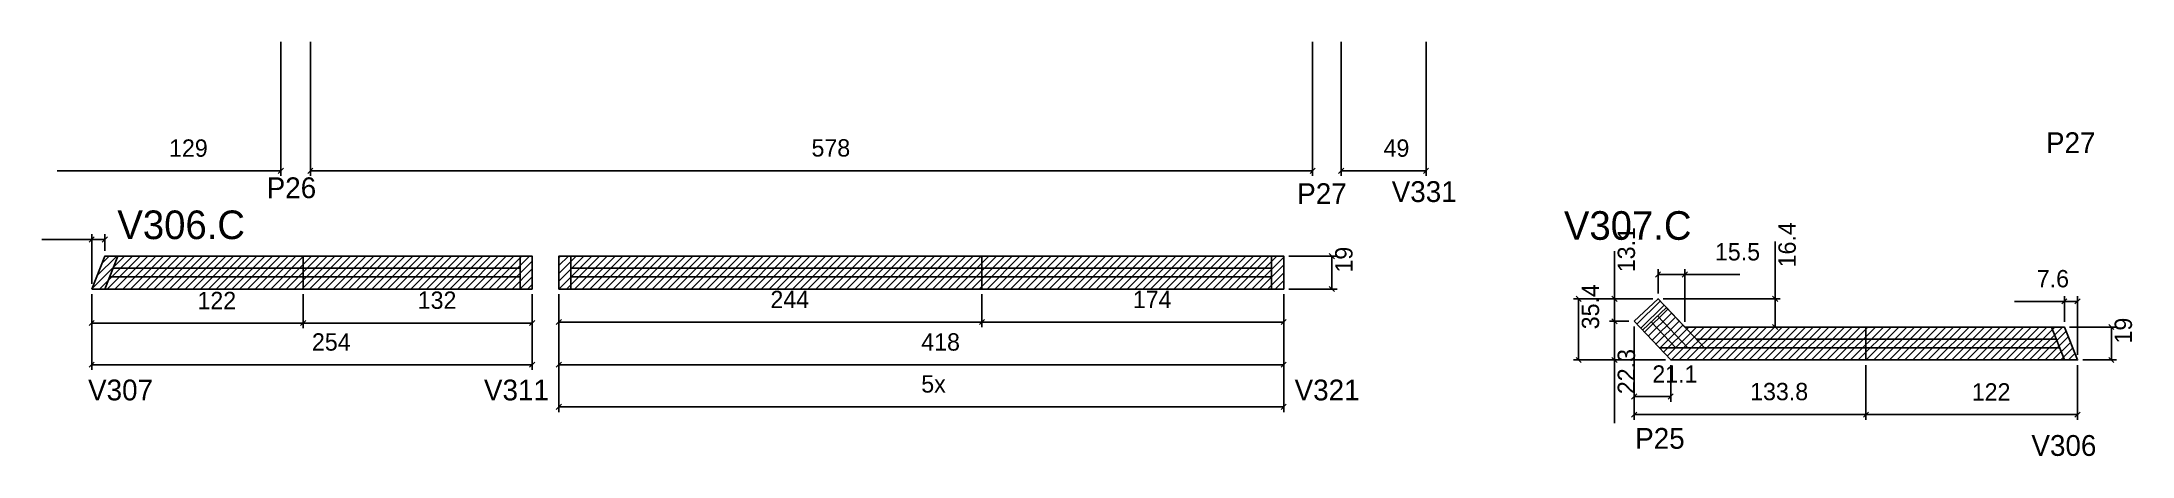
# Model space of a CAD drawing. Header units: metres. Extents: x 3408 to 4614, y 1051 to 1289.
import ezdxf

# ---------------------------------------------------------------- set-up
doc = ezdxf.new("R2010")
doc.units = ezdxf.units.M
for name, color, linetype in [('5', 7, 'Continuous'), ('COTA', 7, 'Continuous'), ('NOMENCLATURA', 7, 'Continuous'), ('Painéis', 7, 'Continuous'), ('REAPROVEITAMENTO', 7, 'Continuous'), ('SARR_2.2x7', 7, 'Continuous')]:
    doc.layers.add(name, color=color, linetype=linetype)

msp = doc.modelspace()

# ---------------------------------------------------------------- hatches: boundary and pattern name
at = {"layer": 'REAPROVEITAMENTO'}
h = msp.add_hatch(dxfattribs=at)
h.set_pattern_fill('ANSI31')
h.paths.add_polyline_path([(3690.9, 1146.9), (3690.9, 1165.9), (3444.5, 1165.9), (3436.9, 1146.9), (3690.9, 1146.9)])
h = msp.add_hatch(dxfattribs=at)
h.set_pattern_fill('ANSI31')
h.paths.add_polyline_path([(4124.3, 1146.9), (4124.3, 1165.9), (3706.3, 1165.9), (3706.3, 1146.9), (4124.3, 1146.9)])
h = msp.add_hatch(dxfattribs=at)
h.set_pattern_fill('ANSI31')
h.paths.add_polyline_path([(4340.2, 1141.3), (4326.4, 1128.3), (4347.5, 1106), (4582.1, 1106), (4574.5, 1125), (4355.6, 1125), (4340.2, 1141.3), (4340.2, 1141.3)])

# ---------------------------------------------------------------- linework, layer by layer
at = {"layer": 'COTA', "color": 4, "lineweight": 25}
for p, q in [((3546, 1289.5), (3546, 1212.1)), ((3563, 1289.5), (3563, 1212.1)), ((4141, 1289.5), (4141, 1212.1)), ((4157.4, 1289.5), (4157.4, 1212.1)), ((4206.4, 1289.5), (4206.4, 1212.1)), ((3417, 1215.1), (3546, 1215.1)), ((3563, 1215.1), (4141, 1215.1)), ((4157.4, 1215.1), (4206.4, 1215.1)), ((3706.3, 1143.9), (3706.3, 1124.9)), ((3706.3, 1143.9), (3706.3, 1100.3)), ((3950.3, 1143.9), (3950.3, 1124.9)), ((3950.3, 1143.9), (3950.3, 1124.9)), ((4124.3, 1143.9), (4124.3, 1124.9)), ((4124.3, 1143.9), (4124.3, 1100.3)), ((3706.3, 1127.9), (3950.3, 1127.9)), ((3950.3, 1127.9), (4124.3, 1127.9)), ((3706.3, 1103.3), (4124.3, 1103.3))]:
    msp.add_line(p, q, dxfattribs=at)
at = {"layer": 'COTA', "color": 0, "lineweight": 25}
for p, q in [((3544.5, 1213.6), (3547.5, 1216.6)), ((3564.5, 1216.6), (3561.5, 1213.6)), ((4139.5, 1213.6), (4142.5, 1216.6)), ((4158.9, 1216.6), (4155.9, 1213.6)), ((4204.9, 1213.6), (4207.9, 1216.6)), ((3707.8, 1129.4), (3704.8, 1126.4)), ((3948.8, 1126.4), (3951.8, 1129.4)), ((3951.8, 1129.4), (3948.8, 1126.4)), ((4122.8, 1126.4), (4125.8, 1129.4)), ((3707.8, 1104.8), (3704.8, 1101.8)), ((4122.8, 1101.8), (4125.8, 1104.8))]:
    msp.add_line(p, q, dxfattribs=at)
at = {"layer": 'Painéis', "color": 4, "lineweight": 25}
for p, q in [((3436.9, 1175.5), (3408.1, 1175.5)), ((3436.9, 1149.9), (3436.9, 1178.5)), ((3444.5, 1175.5), (3436.9, 1175.5)), ((3444.5, 1168.9), (3444.5, 1178.5)), ((4407.7, 1141.3), (4407.7, 1174.4)), ((4127.3, 1165.9), (4155.1, 1165.9)), ((4152.1, 1165.9), (4152.1, 1146.9)), ((4315.1, 1141.3), (4315.1, 1168.8)), ((4340.2, 1144.3), (4340.2, 1158.3)), ((4355.6, 1128), (4355.6, 1158.3)), ((4127.3, 1146.9), (4155.1, 1146.9)), ((4340.2, 1155.3), (4355.6, 1155.3)), ((4355.6, 1155.3), (4387.4, 1155.3)), ((3436.9, 1143.9), (3436.9, 1100.3)), ((3436.9, 1143.9), (3436.9, 1124.3)), ((3558.9, 1143.9), (3558.9, 1124.3)), ((3558.9, 1143.9), (3558.9, 1124.3)), ((3690.9, 1143.9), (3690.9, 1100.3)), ((3690.9, 1143.9), (3690.9, 1124.3)), ((3706.3, 1143.9), (3706.3, 1076)), ((4124.3, 1143.9), (4124.3, 1076)), ((4337.2, 1141.3), (4291.4, 1141.3)), ((4294.4, 1106), (4294.4, 1141.3)), ((4337.2, 1141.3), (4312.1, 1141.3)), ((4315.1, 1128.3), (4315.1, 1141.3)), ((4343.2, 1141.3), (4410.7, 1141.3)), ((4407.7, 1125), (4407.7, 1141.3)), ((4574.5, 1139.8), (4545.7, 1139.8)), ((4574.5, 1128), (4574.5, 1142.8)), ((4582.1, 1139.8), (4574.5, 1139.8)), ((4582.1, 1109), (4582.1, 1142.8)), ((3436.9, 1127.3), (3558.9, 1127.3)), ((3558.9, 1127.3), (3690.9, 1127.3)), ((4323.4, 1128.3), (4312.1, 1128.3)), ((4323.4, 1128.3), (4312.1, 1128.3)), ((4315.1, 1128.3), (4315.1, 1106)), ((4326.4, 1125.3), (4326.4, 1071.5)), ((4326.4, 1125.3), (4326.4, 1081.9)), ((4577.5, 1125), (4604.6, 1125)), ((4601.6, 1125), (4601.6, 1106)), ((3690.9, 1103.3), (3436.9, 1103.3)), ((4344.5, 1106), (4291.4, 1106)), ((4344.5, 1106), (4312.1, 1106)), ((4315.1, 1106), (4315.1, 1069.6)), ((4347.5, 1103), (4347.5, 1081.9)), ((4460.1, 1103), (4460.1, 1071.5)), ((4460.1, 1103), (4460.1, 1071.5)), ((4582.1, 1103), (4582.1, 1071.5)), ((4585.1, 1106), (4604.6, 1106)), ((3706.3, 1079), (4124.3, 1079)), ((4347.5, 1084.9), (4326.4, 1084.9)), ((4460.1, 1074.5), (4326.4, 1074.5)), ((4582.1, 1074.5), (4460.1, 1074.5))]:
    msp.add_line(p, q, dxfattribs=at)
at = {"layer": 'Painéis', "color": 0, "lineweight": 25}
for p, q in [((3438.4, 1177), (3435.4, 1174)), ((3443, 1174), (3446, 1177)), ((4153.6, 1164.4), (4150.6, 1167.4)), ((4150.6, 1148.4), (4153.6, 1145.4)), ((4341.7, 1156.8), (4338.7, 1153.8)), ((4354.1, 1153.8), (4357.1, 1156.8)), ((4295.9, 1139.8), (4292.9, 1142.8)), ((4316.6, 1139.8), (4313.6, 1142.8)), ((4409.2, 1139.8), (4406.2, 1142.8)), ((4576, 1141.3), (4573, 1138.3)), ((4580.6, 1138.3), (4583.6, 1141.3)), ((3438.4, 1128.8), (3435.4, 1125.8)), ((3557.4, 1125.8), (3560.4, 1128.8)), ((3560.4, 1128.8), (3557.4, 1125.8)), ((3689.4, 1125.8), (3692.4, 1128.8)), ((4316.6, 1126.8), (4313.6, 1129.8)), ((4313.6, 1129.8), (4316.6, 1126.8)), ((4406.2, 1126.5), (4409.2, 1123.5)), ((4603.1, 1123.5), (4600.1, 1126.5)), ((3438.4, 1104.8), (3435.4, 1101.8)), ((3689.4, 1101.8), (3692.4, 1104.8)), ((4292.9, 1107.5), (4295.9, 1104.5)), ((4313.6, 1107.5), (4316.6, 1104.5)), ((4600.1, 1107.5), (4603.1, 1104.5)), ((4327.9, 1086.4), (4324.9, 1083.4)), ((4346, 1083.4), (4349, 1086.4)), ((3707.8, 1080.5), (3704.8, 1077.5)), ((4122.8, 1077.5), (4125.8, 1080.5)), ((4327.9, 1076), (4324.9, 1073)), ((4461.6, 1076), (4458.6, 1073)), ((4458.6, 1073), (4461.6, 1076)), ((4580.6, 1073), (4583.6, 1076))]:
    msp.add_line(p, q, dxfattribs=at)
at = {"layer": 'Painéis', "color": 200, "lineweight": 25}
for p, q in [((3558.9, 1146.9), (3558.9, 1165.9)), ((4460.1, 1106), (4460.1, 1125))]:
    msp.add_line(p, q, dxfattribs=at)
for points in [[(3436.9, 1146.9), (3444.5, 1165.9), (3690.9, 1165.9), (3690.9, 1146.9), (3436.9, 1146.9)], [(4326.4, 1128.3), (4347.5, 1106), (4582.1, 1106), (4574.5, 1125), (4355.6, 1125), (4340.2, 1141.3), (4326.4, 1128.3)]]:
    msp.add_lwpolyline(points, dxfattribs=at)
for points in [[(3950.3, 1146.9), (3706.3, 1146.9), (3706.3, 1165.9), (3950.3, 1165.9)], [(3950.3, 1165.9), (4124.3, 1165.9), (4124.3, 1146.9), (3950.3, 1146.9)]]:
    msp.add_lwpolyline(points, close=True, dxfattribs=at)
at = {"layer": 'SARR_2.2x7', "color": 40, "lineweight": 25}
for p, q in [((3444.5, 1146.9), (3452, 1165.9)), ((3449.2, 1158.9), (3683.9, 1158.9)), ((3683.9, 1165.9), (3683.9, 1146.9)), ((3713.3, 1165.9), (3713.3, 1146.9)), ((3950.3, 1158.9), (3713.3, 1158.9)), ((4117.3, 1158.9), (3950.3, 1158.9)), ((4117.3, 1165.9), (4117.3, 1146.9)), ((3683.9, 1153.9), (3447.2, 1153.9)), ((3713.3, 1153.9), (3950.3, 1153.9)), ((3950.3, 1153.9), (4117.3, 1153.9)), ((4345, 1136.2), (4331.2, 1123.2)), ((4367, 1113), (4344.8, 1136.4)), ((4336.3, 1128), (4350.5, 1113)), ((4357.4, 1113), (4339.9, 1131.4)), ((4574.6, 1106), (4567, 1125)), ((4340.8, 1113), (4460.1, 1113)), ((4460.1, 1118), (4362.3, 1118)), ((4569.8, 1118), (4460.1, 1118)), ((4460.1, 1113), (4571.8, 1113))]:
    msp.add_line(p, q, dxfattribs=at)

# ---------------------------------------------------------------- texts
at = {"layer": '5', "color": 5, "lineweight": 25}
for s, p in [('P27', (4563.9, 1225.3)), ('P26', (3537.8, 1199.3)), ('P27', (4132.1, 1195.9)), ('V331', (4186.6, 1197.1)), ('V307', (3434.8, 1082.7)), ('V311', (3663.1, 1082.7)), ('V321', (4130.6, 1082.7)), ('P25', (4327, 1054.8)), ('V306', (4555.5, 1050.7))]:
    msp.add_text(s, height=12, rotation=360, dxfattribs=at).set_placement(p)
at = {"layer": 'COTA', "color": 240, "lineweight": 25}
for s, p in [('129', (3481.5, 1223.2)), ('578', (3852, 1223.3)), ('49', (4181.9, 1223.2)), ('244', (3828.3, 1135.9)), ('174', (4037.3, 1135.9)), ('418', (3915.3, 1111.4))]:
    msp.add_text(s, height=10, dxfattribs=at).set_placement(p)
at = {"layer": 'NOMENCLATURA', "color": 7, "lineweight": 25}
for s, p in [('V306.C', (3451.7, 1175.7)), ('V307.C', (4285.9, 1175.3))]:
    msp.add_text(s, height=16.5, dxfattribs=at).set_placement(p)
at = {"layer": 'Painéis', "color": 240, "lineweight": 25}
for s, p in [('13.1', (4326.9, 1156.6)), ('16.4', (4419.6, 1159.4)), ('19', (4164, 1156.4)), ('35.4', (4306.2, 1123.7)), ('19', (4613.5, 1115.5)), ('22.3', (4326.9, 1086.3))]:
    msp.add_text(s, height=10, rotation=90, dxfattribs=at).set_placement(p)
for s, p in [('15.5', (4373, 1163.4)), ('7.6', (4558.6, 1147.9)), ('122', (3497.9, 1135.3)), ('132', (3624.9, 1135.5)), ('254', (3563.9, 1111.4)), ('5x', (3915.3, 1087.2)), ('21.1', (4336.9, 1092.9)), ('133.8', (4393.3, 1082.8)), ('122', (4521.1, 1082.6))]:
    msp.add_text(s, height=10, dxfattribs=at).set_placement(p)

doc.saveas('drawing.dxf')
